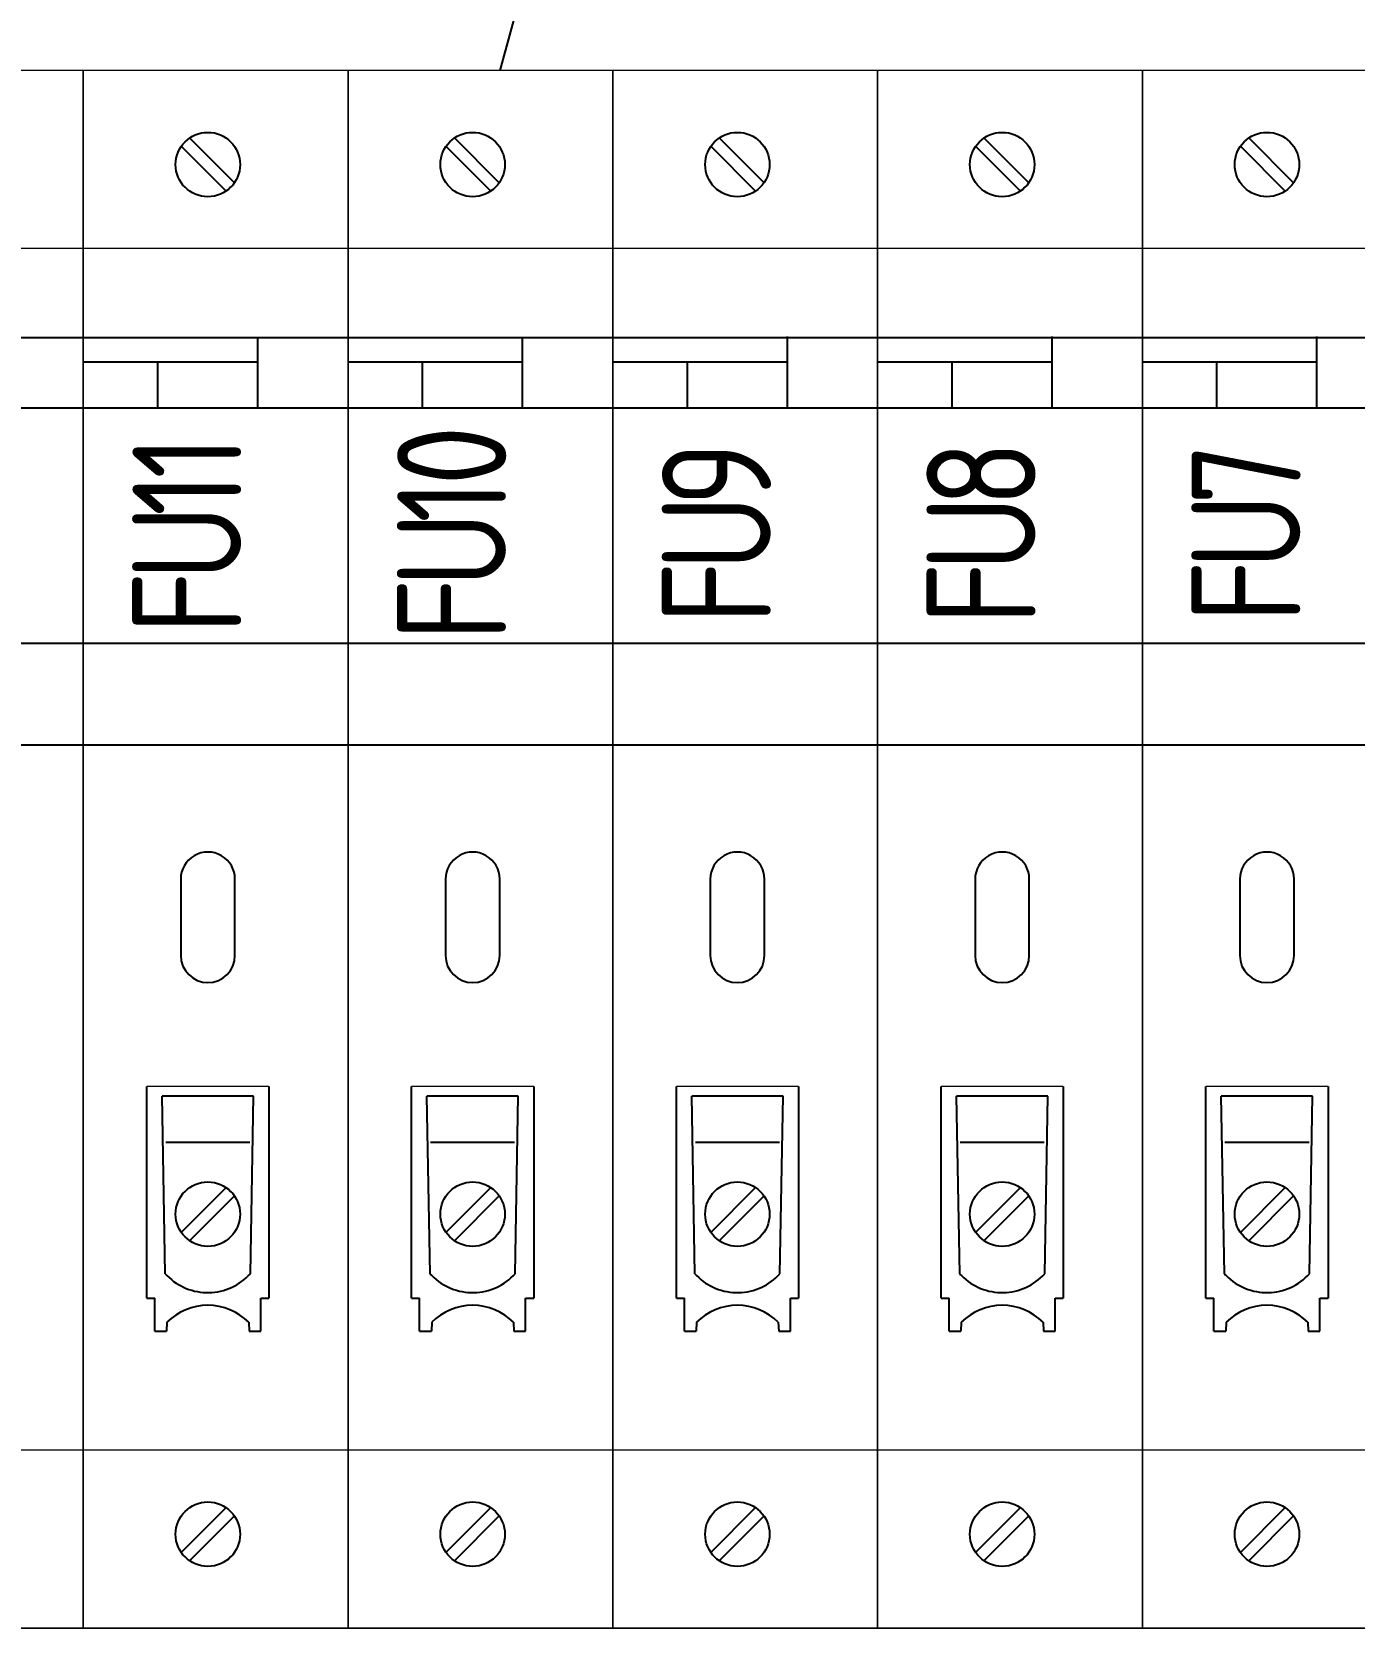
# Model space of a CAD drawing. Header units: millimetres. Extents: x 3520 to 8864, y 403 to 1747.
# Drawn here: x 5632.37 to 5637.47, y 848.76 to 854.91 of the extents above; entities that cross this region are included whole.
import ezdxf
from ezdxf import colors
from ezdxf.entities.mleader import LeaderData, LeaderLine
from ezdxf.math import Vec2, Vec3

# ---------------------------------------------------------------- set-up
doc = ezdxf.new("R2010")
doc.units = ezdxf.units.MM
doc.layers.add('1', color=1, linetype='Continuous')
doc.layers.add('Ссылки', color=6, linetype='Continuous')
doc.layers.add('Стерка', color=7, linetype='Continuous', lineweight=15)
doc.styles.get("Standard").update_dxf_attribs({"font": 'arial.ttf'})
doc.styles.add('ГОСТ В', font='GOST_0.TTF', dxfattribs={"height": 3.5})

# ---------------------------------------------------------------- blocks, each defined once
blk = doc.blocks.new('_None')

msp = doc.modelspace()

# ---------------------------------------------------------------- linework, layer by layer
at = {"color": 7}
for p, q in [((5632.5717, 853.7283, 1518.358), (5631.5517, 853.7283, 1518.358)), ((5633.5917, 853.7283, 1518.358), (5632.5717, 853.7283, 1518.358)), ((5634.6117, 853.7283, 1518.358), (5633.5917, 853.7283, 1518.358)), ((5635.6317, 853.7283, 1518.358), (5634.6117, 853.7283, 1518.358)), ((5636.6517, 853.7283, 1518.358), (5635.6317, 853.7283, 1518.358)), ((5637.6717, 853.7283, 1518.358), (5636.6517, 853.7283, 1518.358)), ((5632.8879, 850.1223, 1518.358), (5632.8758, 850.8065, 1518.358)), ((5633.2154, 850.1223, 1518.358), (5633.2275, 850.8065, 1518.358)), ((5633.9079, 850.1223, 1518.358), (5633.8958, 850.8065, 1518.358)), ((5634.2354, 850.1223, 1518.358), (5634.2475, 850.8065, 1518.358)), ((5634.9279, 850.1223, 1518.358), (5634.9158, 850.8065, 1518.358)), ((5635.2554, 850.1223, 1518.358), (5635.2675, 850.8065, 1518.358)), ((5635.9479, 850.1223, 1518.358), (5635.9358, 850.8065, 1518.358)), ((5636.2754, 850.1223, 1518.358), (5636.2875, 850.8065, 1518.358)), ((5636.9679, 850.1223, 1518.358), (5636.9558, 850.8065, 1518.358)), ((5637.2954, 850.1223, 1518.358), (5637.3075, 850.8065, 1518.358)), ((5632.8475, 849.9016, 1518.358), (5632.8927, 849.9016, 1518.358)), ((5633.2106, 849.9016, 1518.358), (5633.2558, 849.9016, 1518.358)), ((5633.8675, 849.9016, 1518.358), (5633.9127, 849.9016, 1518.358)), ((5634.2306, 849.9016, 1518.358), (5634.2758, 849.9016, 1518.358)), ((5634.8875, 849.9016, 1518.358), (5634.9327, 849.9016, 1518.358)), ((5635.2506, 849.9016, 1518.358), (5635.2958, 849.9016, 1518.358)), ((5635.9075, 849.9016, 1518.358), (5635.9527, 849.9016, 1518.358)), ((5636.2706, 849.9016, 1518.358), (5636.3158, 849.9016, 1518.358)), ((5636.9275, 849.9016, 1518.358), (5636.9727, 849.9016, 1518.358)), ((5637.2906, 849.9016, 1518.358), (5637.3358, 849.9016, 1518.358))]:
    msp.add_line(p, q, dxfattribs=at)
for centre in [(5633.0517, 849.7791, 1518.358), (5634.0717, 849.7791, 1518.358), (5635.0917, 849.7791, 1518.358), (5636.1117, 849.7791, 1518.358), (5637.1317, 849.7791, 1518.358)]:
    msp.add_arc(centre, 0.2222, 44.85319, 135.14672, dxfattribs=at)
at = {"layer": '1', "color": 7}
for p, q in [((5632.9503, 854.4651, 1518.358), (5633.1207, 854.2946, 1518.358)), ((5633.1531, 854.327, 1518.358), (5632.9826, 854.4974, 1518.358)), ((5633.9703, 854.4651, 1518.358), (5634.1407, 854.2946, 1518.358)), ((5634.1731, 854.327, 1518.358), (5634.0026, 854.4974, 1518.358)), ((5634.9903, 854.4651, 1518.358), (5635.1607, 854.2946, 1518.358)), ((5635.1931, 854.327, 1518.358), (5635.0226, 854.4974, 1518.358)), ((5636.0103, 854.4651, 1518.358), (5636.1807, 854.2946, 1518.358)), ((5636.2131, 854.327, 1518.358), (5636.0426, 854.4974, 1518.358)), ((5637.0303, 854.4651, 1518.358), (5637.2007, 854.2946, 1518.358)), ((5637.2331, 854.327, 1518.358), (5637.0626, 854.4974, 1518.358)), ((5633.2443, 853.4593, 1518.358), (5633.2443, 853.7283, 1518.358)), ((5634.2643, 853.4593, 1518.358), (5634.2643, 853.7283, 1518.358)), ((5635.2843, 853.4593, 1518.358), (5635.2843, 853.7338, 1518.358)), ((5636.3043, 853.4593, 1518.358), (5636.3043, 853.7338, 1518.358)), ((5637.3243, 853.4593, 1518.358), (5637.3243, 853.7338, 1518.358)), ((5632.5717, 853.6358, 1518.358), (5633.2443, 853.6358, 1518.358)), ((5632.8589, 853.4595, 1518.358), (5632.8589, 853.6358, 1518.358)), ((5633.5917, 853.6358, 1518.358), (5634.2643, 853.6358, 1518.358)), ((5633.8789, 853.4595, 1518.358), (5633.8789, 853.6358, 1518.358)), ((5634.6117, 853.6358, 1518.358), (5635.2843, 853.6358, 1518.358)), ((5634.8989, 853.4595, 1518.358), (5634.8989, 853.6358, 1518.358)), ((5635.6317, 853.6358, 1518.358), (5636.3043, 853.6358, 1518.358)), ((5635.9189, 853.4595, 1518.358), (5635.9189, 853.6358, 1518.358)), ((5636.6517, 853.6358, 1518.358), (5637.3243, 853.6358, 1518.358)), ((5636.9389, 853.4595, 1518.358), (5636.9389, 853.6358, 1518.358)), ((5631.5517, 853.4593, 1518.358), (5632.5717, 853.4593, 1518.358)), ((5632.5717, 853.4593, 1518.358), (5633.5917, 853.4593, 1518.358)), ((5633.5917, 853.4593, 1518.358), (5634.6117, 853.4593, 1518.358)), ((5634.6117, 853.4593, 1518.358), (5635.6317, 853.4593, 1518.358)), ((5635.6317, 853.4593, 1518.358), (5636.6517, 853.4593, 1518.358)), ((5636.6517, 853.4593, 1518.358), (5637.6717, 853.4593, 1518.358)), ((5632.5717, 852.5511, 1518.358), (5631.5517, 852.5511, 1518.358)), ((5633.5917, 852.5511, 1518.358), (5632.5717, 852.5511, 1518.358)), ((5634.6117, 852.5511, 1518.358), (5633.5917, 852.5511, 1518.358)), ((5635.6317, 852.5511, 1518.358), (5634.6117, 852.5511, 1518.358)), ((5636.6517, 852.5511, 1518.358), (5635.6317, 852.5511, 1518.358)), ((5637.6717, 852.5511, 1518.358), (5636.6517, 852.5511, 1518.358)), ((5632.5717, 852.1591, 1518.358), (5631.5517, 852.1591, 1518.358)), ((5633.5917, 852.1591, 1518.358), (5632.5717, 852.1591, 1518.358)), ((5634.6117, 852.1591, 1518.358), (5633.5917, 852.1591, 1518.358)), ((5635.6317, 852.1591, 1518.358), (5634.6117, 852.1591, 1518.358)), ((5636.6517, 852.1591, 1518.358), (5635.6317, 852.1591, 1518.358)), ((5637.6717, 852.1591, 1518.358), (5636.6517, 852.1591, 1518.358)), ((5632.9471, 851.6429, 1518.358), (5632.9471, 851.3489, 1518.358)), ((5633.1562, 851.3489, 1518.358), (5633.1562, 851.6429, 1518.358)), ((5633.9671, 851.6429, 1518.358), (5633.9671, 851.3489, 1518.358)), ((5634.1762, 851.3489, 1518.358), (5634.1762, 851.6429, 1518.358)), ((5634.9871, 851.6429, 1518.358), (5634.9871, 851.3489, 1518.358)), ((5635.1962, 851.3489, 1518.358), (5635.1962, 851.6429, 1518.358)), ((5636.0071, 851.6429, 1518.358), (5636.0071, 851.3489, 1518.358)), ((5636.2162, 851.3489, 1518.358), (5636.2162, 851.6429, 1518.358)), ((5637.0271, 851.6429, 1518.358), (5637.0271, 851.3489, 1518.358)), ((5637.2362, 851.3489, 1518.358), (5637.2362, 851.6429, 1518.358)), ((5632.8164, 850.029, 1518.358), (5632.8164, 850.8444, 1518.358)), ((5632.8164, 850.029, 1518.358), (5632.8164, 850.8444, 1518.358)), ((5633.2869, 850.8444, 1518.358), (5633.2869, 850.029, 1518.358)), ((5633.8364, 850.029, 1518.358), (5633.8364, 850.8444, 1518.358)), ((5633.8364, 850.029, 1518.358), (5633.8364, 850.8444, 1518.358)), ((5634.3069, 850.8444, 1518.358), (5634.3069, 850.029, 1518.358)), ((5634.8564, 850.029, 1518.358), (5634.8564, 850.8444, 1518.358)), ((5634.8564, 850.029, 1518.358), (5634.8564, 850.8444, 1518.358)), ((5635.3269, 850.8444, 1518.358), (5635.3269, 850.029, 1518.358)), ((5635.8764, 850.029, 1518.358), (5635.8764, 850.8444, 1518.358)), ((5635.8764, 850.029, 1518.358), (5635.8764, 850.8444, 1518.358)), ((5636.3469, 850.8444, 1518.358), (5636.3469, 850.029, 1518.358)), ((5636.8964, 850.029, 1518.358), (5636.8964, 850.8444, 1518.358)), ((5636.8964, 850.029, 1518.358), (5636.8964, 850.8444, 1518.358)), ((5637.3669, 850.8444, 1518.358), (5637.3669, 850.029, 1518.358)), ((5633.2275, 850.8065, 1518.358), (5632.8758, 850.8065, 1518.358)), ((5634.2475, 850.8065, 1518.358), (5633.8958, 850.8065, 1518.358)), ((5635.2675, 850.8065, 1518.358), (5634.9158, 850.8065, 1518.358)), ((5636.2875, 850.8065, 1518.358), (5635.9358, 850.8065, 1518.358)), ((5637.3075, 850.8065, 1518.358), (5636.9558, 850.8065, 1518.358)), ((5632.8897, 850.6301, 1518.358), (5633.2136, 850.6301, 1518.358)), ((5633.9097, 850.6301, 1518.358), (5634.2336, 850.6301, 1518.358)), ((5634.9297, 850.6301, 1518.358), (5635.2536, 850.6301, 1518.358)), ((5635.9497, 850.6301, 1518.358), (5636.2736, 850.6301, 1518.358)), ((5636.9697, 850.6301, 1518.358), (5637.2936, 850.6301, 1518.358)), ((5632.9503, 850.2834, 1518.358), (5633.1207, 850.4538, 1518.358)), ((5633.9703, 850.2834, 1518.358), (5634.1407, 850.4538, 1518.358)), ((5634.9903, 850.2834, 1518.358), (5635.1607, 850.4538, 1518.358)), ((5636.0103, 850.2834, 1518.358), (5636.1807, 850.4538, 1518.358)), ((5637.0303, 850.2834, 1518.358), (5637.2007, 850.4538, 1518.358)), ((5633.153, 850.4215, 1518.358), (5632.9826, 850.251, 1518.358)), ((5634.173, 850.4215, 1518.358), (5634.0026, 850.251, 1518.358)), ((5635.193, 850.4215, 1518.358), (5635.0226, 850.251, 1518.358)), ((5636.213, 850.4215, 1518.358), (5636.0426, 850.251, 1518.358)), ((5637.233, 850.4215, 1518.358), (5637.0626, 850.251, 1518.358)), ((5632.8164, 850.029, 1518.358), (5632.8475, 850.029, 1518.358)), ((5632.8475, 849.9016, 1518.358), (5632.8475, 850.029, 1518.358)), ((5633.2558, 850.029, 1518.358), (5633.2869, 850.029, 1518.358)), ((5633.2558, 849.9016, 1518.358), (5633.2558, 850.029, 1518.358)), ((5633.8364, 850.029, 1518.358), (5633.8675, 850.029, 1518.358)), ((5633.8675, 849.9016, 1518.358), (5633.8675, 850.029, 1518.358)), ((5634.2758, 850.029, 1518.358), (5634.3069, 850.029, 1518.358)), ((5634.2758, 849.9016, 1518.358), (5634.2758, 850.029, 1518.358)), ((5634.8564, 850.029, 1518.358), (5634.8875, 850.029, 1518.358)), ((5634.8875, 849.9016, 1518.358), (5634.8875, 850.029, 1518.358)), ((5635.2958, 850.029, 1518.358), (5635.3269, 850.029, 1518.358)), ((5635.2958, 849.9016, 1518.358), (5635.2958, 850.029, 1518.358)), ((5635.8764, 850.029, 1518.358), (5635.9075, 850.029, 1518.358)), ((5635.9075, 849.9016, 1518.358), (5635.9075, 850.029, 1518.358)), ((5636.3158, 850.029, 1518.358), (5636.3469, 850.029, 1518.358)), ((5636.3158, 849.9016, 1518.358), (5636.3158, 850.029, 1518.358)), ((5636.8964, 850.029, 1518.358), (5636.9275, 850.029, 1518.358)), ((5636.9275, 849.9016, 1518.358), (5636.9275, 850.029, 1518.358)), ((5637.3358, 850.029, 1518.358), (5637.3669, 850.029, 1518.358)), ((5637.3358, 849.9016, 1518.358), (5637.3358, 850.029, 1518.358)), ((5632.8942, 849.9358, 1518.358), (5632.8927, 849.9016, 1518.358)), ((5633.2091, 849.9358, 1518.358), (5633.2106, 849.9016, 1518.358)), ((5633.9142, 849.9358, 1518.358), (5633.9127, 849.9016, 1518.358)), ((5634.2291, 849.9358, 1518.358), (5634.2306, 849.9016, 1518.358)), ((5634.9342, 849.9358, 1518.358), (5634.9327, 849.9016, 1518.358)), ((5635.2491, 849.9358, 1518.358), (5635.2506, 849.9016, 1518.358)), ((5635.9542, 849.9358, 1518.358), (5635.9527, 849.9016, 1518.358)), ((5636.2691, 849.9358, 1518.358), (5636.2706, 849.9016, 1518.358)), ((5636.9742, 849.9358, 1518.358), (5636.9727, 849.9016, 1518.358)), ((5637.2891, 849.9358, 1518.358), (5637.2906, 849.9016, 1518.358)), ((5632.9503, 849.0503, 1518.358), (5633.1207, 849.2207, 1518.358)), ((5633.9703, 849.0503, 1518.358), (5634.1407, 849.2207, 1518.358)), ((5634.9903, 849.0503, 1518.358), (5635.1607, 849.2207, 1518.358)), ((5636.0103, 849.0503, 1518.358), (5636.1807, 849.2207, 1518.358)), ((5637.0303, 849.0503, 1518.358), (5637.2007, 849.2207, 1518.358)), ((5633.153, 849.1884, 1518.358), (5632.9826, 849.0179, 1518.358)), ((5634.173, 849.1884, 1518.358), (5634.0026, 849.0179, 1518.358)), ((5635.193, 849.1884, 1518.358), (5635.0226, 849.0179, 1518.358)), ((5636.213, 849.1884, 1518.358), (5636.0426, 849.0179, 1518.358)), ((5637.233, 849.1884, 1518.358), (5637.0626, 849.0179, 1518.358))]:
    msp.add_line(p, q, dxfattribs=at)
for centre in [(5633.0517, 854.396, 1518.358), (5634.0717, 854.396, 1518.358), (5635.0917, 854.396, 1518.358), (5636.1117, 854.396, 1518.358), (5637.1317, 854.396, 1518.358), (5633.0517, 850.3524, 1518.358), (5634.0717, 850.3524, 1518.358), (5635.0917, 850.3524, 1518.358), (5636.1117, 850.3524, 1518.358), (5637.1317, 850.3524, 1518.358), (5633.0517, 849.1193, 1518.358), (5634.0717, 849.1193, 1518.358), (5635.0917, 849.1193, 1518.358), (5636.1117, 849.1193, 1518.358), (5637.1317, 849.1193, 1518.358)]:
    msp.add_circle(centre, 0.1241, dxfattribs=at)
for centre, radius, start, end in [((5633.0517, 851.6429, 1518.358), 0.1045, 359.99995, 179.99995), ((5634.0717, 851.6429, 1518.358), 0.1045, 359.99995, 179.99995), ((5635.0917, 851.6429, 1518.358), 0.1045, 359.99995, 179.99995), ((5636.1117, 851.6429, 1518.358), 0.1045, 359.99995, 179.99995), ((5637.1317, 851.6429, 1518.358), 0.1045, 359.99995, 179.99995), ((5633.0517, 851.3489, 1518.358), 0.1045, 179.99995, 359.99995), ((5634.0717, 851.3489, 1518.358), 0.1045, 179.99995, 359.99995), ((5635.0917, 851.3489, 1518.358), 0.1045, 179.99995, 359.99995), ((5636.1117, 851.3489, 1518.358), 0.1045, 179.99995, 359.99995), ((5637.1317, 851.3489, 1518.358), 0.1045, 179.99995, 359.99995), ((5633.0517, 850.2724, 1518.358), 0.2222, 222.51079, 224.90436), ((5633.0517, 850.2724, 1518.358), 0.2222, 224.90436, 317.48912), ((5634.0717, 850.2724, 1518.358), 0.2222, 222.51079, 224.90436), ((5634.0717, 850.2724, 1518.358), 0.2222, 224.90436, 317.48912), ((5635.0917, 850.2724, 1518.358), 0.2222, 222.51079, 224.90436), ((5635.0917, 850.2724, 1518.358), 0.2222, 224.90436, 317.48912), ((5636.1117, 850.2724, 1518.358), 0.2222, 222.51079, 224.90436), ((5636.1117, 850.2724, 1518.358), 0.2222, 224.90436, 317.48912), ((5637.1317, 850.2724, 1518.358), 0.2222, 222.51079, 224.90436), ((5637.1317, 850.2724, 1518.358), 0.2222, 224.90436, 317.48912)]:
    msp.add_arc(centre, radius, start, end, dxfattribs=at)
at = {"layer": 'Стерка', "color": 7}
for p, q in [((5632.5717, 854.7577, 1518.358), (5631.5517, 854.7577, 1518.358)), ((5633.5917, 854.7577, 1518.358), (5632.5717, 854.7577, 1518.358)), ((5632.5717, 854.7577, 1518.358), (5632.5717, 848.7577, 1518.358)), ((5632.5717, 854.7577, 1518.358), (5632.5717, 848.7577, 1518.358)), ((5632.5717, 848.7577, 1518.358), (5632.5717, 854.7577, 1518.358)), ((5632.5717, 848.7577, 1518.358), (5632.5717, 854.7577, 1518.358)), ((5632.5717, 854.7577, 1518.358), (5632.5717, 848.7577, 1518.358)), ((5632.5717, 854.7577, 1518.358), (5632.5717, 848.7577, 1518.358)), ((5632.5717, 854.7577, 1518.358), (5632.5717, 848.7666, 1518.358)), ((5632.5717, 848.8024, 1518.358), (5632.5717, 854.7577, 1518.358)), ((5632.5717, 854.7577, 1518.358), (5632.5717, 848.7577, 1518.358)), ((5632.5717, 854.7577, 1518.358), (5632.5717, 848.7577, 1518.358)), ((5632.5717, 848.7577, 1518.358), (5632.5717, 854.7577, 1518.358)), ((5632.5717, 848.7577, 1518.358), (5632.5717, 854.7577, 1518.358)), ((5632.5717, 854.7577, 1518.358), (5632.5717, 848.7577, 1518.358)), ((5632.5717, 848.7577, 1518.358), (5632.5717, 854.7577, 1518.358)), ((5632.5717, 848.7577, 1518.358), (5632.5717, 854.7577, 1518.358)), ((5632.5717, 854.7577, 1518.358), (5632.5717, 848.7577, 1518.358)), ((5634.6117, 854.7577, 1518.358), (5633.5917, 854.7577, 1518.358)), ((5633.5917, 854.7577, 1518.358), (5633.5917, 848.7577, 1518.358)), ((5633.5917, 854.7577, 1518.358), (5633.5917, 848.7577, 1518.358)), ((5633.5917, 848.7577, 1518.358), (5633.5917, 854.7577, 1518.358)), ((5633.5917, 848.7577, 1518.358), (5633.5917, 854.7577, 1518.358)), ((5633.5917, 854.7577, 1518.358), (5633.5917, 848.7577, 1518.358)), ((5633.5917, 854.7577, 1518.358), (5633.5917, 848.7577, 1518.358)), ((5633.5917, 854.7577, 1518.358), (5633.5917, 848.7666, 1518.358)), ((5633.5917, 848.8024, 1518.358), (5633.5917, 854.7577, 1518.358)), ((5633.5917, 854.7577, 1518.358), (5633.5917, 848.7577, 1518.358)), ((5633.5917, 854.7577, 1518.358), (5633.5917, 848.7577, 1518.358)), ((5633.5917, 848.7577, 1518.358), (5633.5917, 854.7577, 1518.358)), ((5633.5917, 848.7577, 1518.358), (5633.5917, 854.7577, 1518.358)), ((5633.5917, 854.7577, 1518.358), (5633.5917, 848.7577, 1518.358)), ((5633.5917, 848.7577, 1518.358), (5633.5917, 854.7577, 1518.358)), ((5633.5917, 848.7577, 1518.358), (5633.5917, 854.7577, 1518.358)), ((5633.5917, 854.7577, 1518.358), (5633.5917, 848.7577, 1518.358)), ((5635.5275, 854.7577, 1518.358), (5634.6117, 854.7577, 1518.358)), ((5634.6117, 854.7577, 1518.358), (5634.6117, 848.7577, 1518.358)), ((5634.6117, 854.7577, 1518.358), (5634.6117, 848.7577, 1518.358)), ((5634.6117, 848.7577, 1518.358), (5634.6117, 854.7577, 1518.358)), ((5634.6117, 848.7577, 1518.358), (5634.6117, 854.7577, 1518.358)), ((5634.6117, 854.7577, 1518.358), (5634.6117, 848.7577, 1518.358)), ((5634.6117, 854.7577, 1518.358), (5634.6117, 848.7577, 1518.358)), ((5634.6117, 854.7577, 1518.358), (5634.6117, 848.7666, 1518.358)), ((5634.6117, 848.8024, 1518.358), (5634.6117, 854.7577, 1518.358)), ((5634.6117, 854.7577, 1518.358), (5634.6117, 848.7577, 1518.358)), ((5634.6117, 854.7577, 1518.358), (5634.6117, 848.7577, 1518.358)), ((5634.6117, 848.7577, 1518.358), (5634.6117, 854.7577, 1518.358)), ((5634.6117, 848.7577, 1518.358), (5634.6117, 854.7577, 1518.358)), ((5634.6117, 854.7577, 1518.358), (5634.6117, 848.7577, 1518.358)), ((5634.6117, 848.7577, 1518.358), (5634.6117, 854.7577, 1518.358)), ((5634.6117, 848.7577, 1518.358), (5634.6117, 854.7577, 1518.358)), ((5634.6117, 854.7577, 1518.358), (5634.6117, 848.7577, 1518.358)), ((5636.5475, 854.7577, 1518.358), (5635.5275, 854.7577, 1518.358)), ((5635.6317, 848.7577, 1518.358), (5635.6317, 854.7577, 1518.358)), ((5635.6317, 854.7577, 1518.358), (5635.6317, 848.7577, 1518.358)), ((5635.6317, 854.7577, 1518.358), (5635.6317, 848.7577, 1518.358)), ((5635.6317, 848.7577, 1518.358), (5635.6317, 854.7577, 1518.358)), ((5635.6317, 848.7577, 1518.358), (5635.6317, 854.7577, 1518.358)), ((5635.6317, 854.7577, 1518.358), (5635.6317, 848.7577, 1518.358)), ((5635.6317, 848.7577, 1518.358), (5635.6317, 854.7577, 1518.358)), ((5635.6317, 848.7577, 1518.358), (5635.6317, 854.7577, 1518.358)), ((5635.6317, 854.7577, 1518.358), (5635.6317, 848.7577, 1518.358)), ((5637.5675, 854.7577, 1518.358), (5636.5475, 854.7577, 1518.358)), ((5636.6517, 848.7577, 1518.358), (5636.6517, 854.7577, 1518.358)), ((5636.6517, 854.7577, 1518.358), (5636.6517, 848.7577, 1518.358)), ((5636.6517, 854.7577, 1518.358), (5636.6517, 848.7577, 1518.358)), ((5636.6517, 848.7577, 1518.358), (5636.6517, 854.7577, 1518.358)), ((5636.6517, 848.7577, 1518.358), (5636.6517, 854.7577, 1518.358)), ((5636.6517, 854.7577, 1518.358), (5636.6517, 848.7577, 1518.358)), ((5636.6517, 848.7577, 1518.358), (5636.6517, 854.7577, 1518.358)), ((5636.6517, 848.7577, 1518.358), (5636.6517, 854.7577, 1518.358)), ((5636.6517, 854.7577, 1518.358), (5636.6517, 848.7577, 1518.358)), ((5632.5717, 854.5024, 1518.358), (5632.5717, 849.1024, 1518.358)), ((5632.5717, 854.5024, 1518.358), (5632.5717, 849.1024, 1518.358)), ((5632.5717, 854.4934, 1518.358), (5632.5717, 849.0934, 1518.358)), ((5632.5717, 854.4934, 1518.358), (5632.5717, 849.0934, 1518.358)), ((5632.5717, 854.4666, 1518.358), (5632.5717, 849.0666, 1518.358)), ((5632.5717, 854.4666, 1518.358), (5632.5717, 849.0666, 1518.358)), ((5632.5717, 854.4577, 1518.358), (5632.5717, 849.0577, 1518.358)), ((5632.5717, 854.4577, 1518.358), (5632.5717, 849.0577, 1518.358)), ((5633.5917, 854.5024, 1518.358), (5633.5917, 849.1024, 1518.358)), ((5633.5917, 854.5024, 1518.358), (5633.5917, 849.1024, 1518.358)), ((5633.5917, 854.4934, 1518.358), (5633.5917, 849.0934, 1518.358)), ((5633.5917, 854.4934, 1518.358), (5633.5917, 849.0934, 1518.358)), ((5633.5917, 854.4666, 1518.358), (5633.5917, 849.0666, 1518.358)), ((5633.5917, 854.4666, 1518.358), (5633.5917, 849.0666, 1518.358)), ((5633.5917, 854.4577, 1518.358), (5633.5917, 849.0577, 1518.358)), ((5633.5917, 854.4577, 1518.358), (5633.5917, 849.0577, 1518.358)), ((5634.6117, 854.5024, 1518.358), (5634.6117, 849.1024, 1518.358)), ((5634.6117, 854.5024, 1518.358), (5634.6117, 849.1024, 1518.358)), ((5634.6117, 854.4934, 1518.358), (5634.6117, 849.0934, 1518.358)), ((5634.6117, 854.4934, 1518.358), (5634.6117, 849.0934, 1518.358)), ((5634.6117, 854.4666, 1518.358), (5634.6117, 849.0666, 1518.358)), ((5634.6117, 854.4666, 1518.358), (5634.6117, 849.0666, 1518.358)), ((5634.6117, 854.4577, 1518.358), (5634.6117, 849.0577, 1518.358)), ((5634.6117, 854.4577, 1518.358), (5634.6117, 849.0577, 1518.358)), ((5632.5717, 854.3224, 1518.358), (5632.5717, 849.2824, 1518.358)), ((5632.5717, 854.3224, 1518.358), (5632.5717, 849.2824, 1518.358)), ((5633.5917, 854.3224, 1518.358), (5633.5917, 849.2824, 1518.358)), ((5633.5917, 854.3224, 1518.358), (5633.5917, 849.2824, 1518.358)), ((5634.6117, 854.3224, 1518.358), (5634.6117, 849.2824, 1518.358)), ((5634.6117, 854.3224, 1518.358), (5634.6117, 849.2824, 1518.358)), ((5632.5717, 854.2866, 1518.358), (5632.5717, 849.2466, 1518.358)), ((5632.5717, 854.2866, 1518.358), (5632.5717, 849.2466, 1518.358)), ((5633.5917, 854.2866, 1518.358), (5633.5917, 849.2466, 1518.358)), ((5633.5917, 854.2866, 1518.358), (5633.5917, 849.2466, 1518.358)), ((5634.6117, 854.2866, 1518.358), (5634.6117, 849.2466, 1518.358)), ((5634.6117, 854.2866, 1518.358), (5634.6117, 849.2466, 1518.358)), ((5632.5717, 854.0724, 1518.358), (5631.5517, 854.0724, 1518.358)), ((5633.5917, 854.0724, 1518.358), (5632.5717, 854.0724, 1518.358)), ((5634.6117, 854.0724, 1518.358), (5633.5917, 854.0724, 1518.358)), ((5635.6317, 854.0724, 1518.358), (5634.6117, 854.0724, 1518.358)), ((5636.6517, 854.0724, 1518.358), (5635.6317, 854.0724, 1518.358)), ((5637.6717, 854.0724, 1518.358), (5636.6517, 854.0724, 1518.358)), ((5632.5717, 853.9024, 1518.358), (5632.5717, 849.7024, 1518.358)), ((5632.5717, 853.9024, 1518.358), (5632.5717, 849.7024, 1518.358)), ((5632.5717, 853.8934, 1518.358), (5632.5717, 849.6934, 1518.358)), ((5632.5717, 853.8934, 1518.358), (5632.5717, 849.6934, 1518.358)), ((5632.5717, 853.8934, 1518.358), (5632.5717, 849.6934, 1518.358)), ((5633.5917, 853.9024, 1518.358), (5633.5917, 849.7024, 1518.358)), ((5633.5917, 853.9024, 1518.358), (5633.5917, 849.7024, 1518.358)), ((5633.5917, 853.8934, 1518.358), (5633.5917, 849.6934, 1518.358)), ((5633.5917, 853.8934, 1518.358), (5633.5917, 849.6934, 1518.358)), ((5633.5917, 853.8934, 1518.358), (5633.5917, 849.6934, 1518.358)), ((5634.6117, 853.9024, 1518.358), (5634.6117, 849.7024, 1518.358)), ((5634.6117, 853.9024, 1518.358), (5634.6117, 849.7024, 1518.358)), ((5634.6117, 853.8934, 1518.358), (5634.6117, 849.6934, 1518.358)), ((5634.6117, 853.8934, 1518.358), (5634.6117, 849.6934, 1518.358)), ((5634.6117, 853.8934, 1518.358), (5634.6117, 849.6934, 1518.358)), ((5632.5717, 853.8666, 1518.358), (5632.5717, 849.6666, 1518.358)), ((5632.5717, 853.8666, 1518.358), (5632.5717, 849.6666, 1518.358)), ((5632.5717, 853.8577, 1518.358), (5632.5717, 849.6577, 1518.358)), ((5632.5717, 853.8577, 1518.358), (5632.5717, 849.6577, 1518.358)), ((5632.5717, 853.8577, 1518.358), (5632.5717, 849.6577, 1518.358)), ((5633.5917, 853.8666, 1518.358), (5633.5917, 849.6666, 1518.358)), ((5633.5917, 853.8666, 1518.358), (5633.5917, 849.6666, 1518.358)), ((5633.5917, 853.8577, 1518.358), (5633.5917, 849.6577, 1518.358)), ((5633.5917, 853.8577, 1518.358), (5633.5917, 849.6577, 1518.358)), ((5633.5917, 853.8577, 1518.358), (5633.5917, 849.6577, 1518.358)), ((5634.6117, 853.8666, 1518.358), (5634.6117, 849.6666, 1518.358)), ((5634.6117, 853.8666, 1518.358), (5634.6117, 849.6666, 1518.358)), ((5634.6117, 853.8577, 1518.358), (5634.6117, 849.6577, 1518.358)), ((5634.6117, 853.8577, 1518.358), (5634.6117, 849.6577, 1518.358)), ((5634.6117, 853.8577, 1518.358), (5634.6117, 849.6577, 1518.358)), ((5632.5717, 849.1024, 1518.358), (5632.5717, 853.3024, 1518.358)), ((5632.5717, 849.1024, 1518.358), (5632.5717, 853.3024, 1518.358)), ((5632.5717, 849.0934, 1518.358), (5632.5717, 853.2934, 1518.358)), ((5632.5717, 849.0934, 1518.358), (5632.5717, 853.2934, 1518.358)), ((5632.5717, 849.0934, 1518.358), (5632.5717, 853.2934, 1518.358)), ((5633.5917, 849.1024, 1518.358), (5633.5917, 853.3024, 1518.358)), ((5633.5917, 849.1024, 1518.358), (5633.5917, 853.3024, 1518.358)), ((5633.5917, 849.0934, 1518.358), (5633.5917, 853.2934, 1518.358)), ((5633.5917, 849.0934, 1518.358), (5633.5917, 853.2934, 1518.358)), ((5633.5917, 849.0934, 1518.358), (5633.5917, 853.2934, 1518.358)), ((5634.6117, 849.1024, 1518.358), (5634.6117, 853.3024, 1518.358)), ((5634.6117, 849.1024, 1518.358), (5634.6117, 853.3024, 1518.358)), ((5634.6117, 849.0934, 1518.358), (5634.6117, 853.2934, 1518.358)), ((5634.6117, 849.0934, 1518.358), (5634.6117, 853.2934, 1518.358)), ((5634.6117, 849.0934, 1518.358), (5634.6117, 853.2934, 1518.358)), ((5632.5717, 849.0666, 1518.358), (5632.5717, 853.2666, 1518.358)), ((5632.5717, 849.0666, 1518.358), (5632.5717, 853.2666, 1518.358)), ((5632.5717, 849.0577, 1518.358), (5632.5717, 853.2577, 1518.358)), ((5632.5717, 849.0577, 1518.358), (5632.5717, 853.2577, 1518.358)), ((5632.5717, 849.0577, 1518.358), (5632.5717, 853.2577, 1518.358)), ((5633.5917, 849.0666, 1518.358), (5633.5917, 853.2666, 1518.358)), ((5633.5917, 849.0666, 1518.358), (5633.5917, 853.2666, 1518.358)), ((5633.5917, 849.0577, 1518.358), (5633.5917, 853.2577, 1518.358)), ((5633.5917, 849.0577, 1518.358), (5633.5917, 853.2577, 1518.358)), ((5633.5917, 849.0577, 1518.358), (5633.5917, 853.2577, 1518.358)), ((5634.6117, 849.0666, 1518.358), (5634.6117, 853.2666, 1518.358)), ((5634.6117, 849.0666, 1518.358), (5634.6117, 853.2666, 1518.358)), ((5634.6117, 849.0577, 1518.358), (5634.6117, 853.2577, 1518.358)), ((5634.6117, 849.0577, 1518.358), (5634.6117, 853.2577, 1518.358)), ((5634.6117, 849.0577, 1518.358), (5634.6117, 853.2577, 1518.358)), ((5632.5717, 851.2024, 1518.358), (5632.5717, 852.4024, 1518.358)), ((5632.5717, 851.2024, 1518.358), (5632.5717, 852.4024, 1518.358)), ((5632.5717, 851.1934, 1518.358), (5632.5717, 852.3934, 1518.358)), ((5632.5717, 851.1934, 1518.358), (5632.5717, 852.3934, 1518.358)), ((5632.5717, 851.1934, 1518.358), (5632.5717, 852.3934, 1518.358)), ((5632.5717, 851.1666, 1518.358), (5632.5717, 852.3666, 1518.358)), ((5632.5717, 851.1666, 1518.358), (5632.5717, 852.3666, 1518.358)), ((5632.5717, 851.1577, 1518.358), (5632.5717, 852.3577, 1518.358)), ((5632.5717, 851.1577, 1518.358), (5632.5717, 852.3577, 1518.358)), ((5632.5717, 851.1577, 1518.358), (5632.5717, 852.3577, 1518.358)), ((5633.5917, 851.2024, 1518.358), (5633.5917, 852.4024, 1518.358)), ((5633.5917, 851.2024, 1518.358), (5633.5917, 852.4024, 1518.358)), ((5633.5917, 851.1934, 1518.358), (5633.5917, 852.3934, 1518.358)), ((5633.5917, 851.1934, 1518.358), (5633.5917, 852.3934, 1518.358)), ((5633.5917, 851.1934, 1518.358), (5633.5917, 852.3934, 1518.358)), ((5633.5917, 851.1666, 1518.358), (5633.5917, 852.3666, 1518.358)), ((5633.5917, 851.1666, 1518.358), (5633.5917, 852.3666, 1518.358)), ((5633.5917, 851.1577, 1518.358), (5633.5917, 852.3577, 1518.358)), ((5633.5917, 851.1577, 1518.358), (5633.5917, 852.3577, 1518.358)), ((5633.5917, 851.1577, 1518.358), (5633.5917, 852.3577, 1518.358)), ((5634.6117, 851.2024, 1518.358), (5634.6117, 852.4024, 1518.358)), ((5634.6117, 851.2024, 1518.358), (5634.6117, 852.4024, 1518.358)), ((5634.6117, 851.1934, 1518.358), (5634.6117, 852.3934, 1518.358)), ((5634.6117, 851.1934, 1518.358), (5634.6117, 852.3934, 1518.358)), ((5634.6117, 851.1934, 1518.358), (5634.6117, 852.3934, 1518.358)), ((5634.6117, 851.1666, 1518.358), (5634.6117, 852.3666, 1518.358)), ((5634.6117, 851.1666, 1518.358), (5634.6117, 852.3666, 1518.358)), ((5634.6117, 851.1577, 1518.358), (5634.6117, 852.3577, 1518.358)), ((5634.6117, 851.1577, 1518.358), (5634.6117, 852.3577, 1518.358)), ((5634.6117, 851.1577, 1518.358), (5634.6117, 852.3577, 1518.358)), ((5632.5717, 851.8024, 1518.358), (5632.5717, 850.6024, 1518.358)), ((5632.5717, 851.8024, 1518.358), (5632.5717, 850.6024, 1518.358)), ((5633.5917, 851.8024, 1518.358), (5633.5917, 850.6024, 1518.358)), ((5633.5917, 851.8024, 1518.358), (5633.5917, 850.6024, 1518.358)), ((5634.6117, 851.8024, 1518.358), (5634.6117, 850.6024, 1518.358)), ((5634.6117, 851.8024, 1518.358), (5634.6117, 850.6024, 1518.358)), ((5632.5717, 851.7934, 1518.358), (5632.5717, 850.5934, 1518.358)), ((5632.5717, 851.7934, 1518.358), (5632.5717, 850.5934, 1518.358)), ((5632.5717, 851.7934, 1518.358), (5632.5717, 850.5934, 1518.358)), ((5632.5717, 851.7666, 1518.358), (5632.5717, 850.5666, 1518.358)), ((5632.5717, 851.7666, 1518.358), (5632.5717, 850.5666, 1518.358)), ((5632.5717, 851.7577, 1518.358), (5632.5717, 850.5577, 1518.358)), ((5632.5717, 851.7577, 1518.358), (5632.5717, 850.5577, 1518.358)), ((5632.5717, 851.7577, 1518.358), (5632.5717, 850.5577, 1518.358)), ((5633.5917, 851.7934, 1518.358), (5633.5917, 850.5934, 1518.358)), ((5633.5917, 851.7934, 1518.358), (5633.5917, 850.5934, 1518.358)), ((5633.5917, 851.7934, 1518.358), (5633.5917, 850.5934, 1518.358)), ((5633.5917, 851.7666, 1518.358), (5633.5917, 850.5666, 1518.358)), ((5633.5917, 851.7666, 1518.358), (5633.5917, 850.5666, 1518.358)), ((5633.5917, 851.7577, 1518.358), (5633.5917, 850.5577, 1518.358)), ((5633.5917, 851.7577, 1518.358), (5633.5917, 850.5577, 1518.358)), ((5633.5917, 851.7577, 1518.358), (5633.5917, 850.5577, 1518.358)), ((5634.6117, 851.7934, 1518.358), (5634.6117, 850.5934, 1518.358)), ((5634.6117, 851.7934, 1518.358), (5634.6117, 850.5934, 1518.358)), ((5634.6117, 851.7934, 1518.358), (5634.6117, 850.5934, 1518.358)), ((5634.6117, 851.7666, 1518.358), (5634.6117, 850.5666, 1518.358)), ((5634.6117, 851.7666, 1518.358), (5634.6117, 850.5666, 1518.358)), ((5634.6117, 851.7577, 1518.358), (5634.6117, 850.5577, 1518.358)), ((5634.6117, 851.7577, 1518.358), (5634.6117, 850.5577, 1518.358)), ((5634.6117, 851.7577, 1518.358), (5634.6117, 850.5577, 1518.358)), ((5633.2869, 850.8444, 1518.358), (5632.8164, 850.8444, 1518.358)), ((5634.3069, 850.8444, 1518.358), (5633.8364, 850.8444, 1518.358)), ((5635.3269, 850.8444, 1518.358), (5634.8564, 850.8444, 1518.358)), ((5636.3469, 850.8444, 1518.358), (5635.8764, 850.8444, 1518.358)), ((5637.3669, 850.8444, 1518.358), (5636.8964, 850.8444, 1518.358)), ((5632.5717, 849.4429, 1518.358), (5631.5517, 849.4429, 1518.358)), ((5633.5917, 849.4429, 1518.358), (5632.5717, 849.4429, 1518.358)), ((5634.6117, 849.4429, 1518.358), (5633.5917, 849.4429, 1518.358)), ((5635.6317, 849.4429, 1518.358), (5634.6117, 849.4429, 1518.358)), ((5636.6517, 849.4429, 1518.358), (5635.6317, 849.4429, 1518.358)), ((5637.6717, 849.4429, 1518.358), (5636.6517, 849.4429, 1518.358)), ((5631.5517, 848.7577, 1518.358), (5632.5717, 848.7577, 1518.358)), ((5632.5717, 848.7577, 1518.358), (5631.5517, 848.7577, 1518.358)), ((5632.5717, 848.7577, 1518.358), (5633.5917, 848.7577, 1518.358)), ((5633.5917, 848.7577, 1518.358), (5632.5717, 848.7577, 1518.358)), ((5633.5917, 848.7577, 1518.358), (5634.6117, 848.7577, 1518.358)), ((5634.6117, 848.7577, 1518.358), (5633.5917, 848.7577, 1518.358)), ((5634.6117, 848.7577, 1518.358), (5635.6317, 848.7577, 1518.358)), ((5635.6317, 848.7577, 1518.358), (5634.6117, 848.7577, 1518.358)), ((5635.6317, 848.7577, 1518.358), (5636.6517, 848.7577, 1518.358)), ((5636.6517, 848.7577, 1518.358), (5635.6317, 848.7577, 1518.358)), ((5636.6517, 848.7577, 1518.358), (5637.6717, 848.7577, 1518.358)), ((5637.6717, 848.7577, 1518.358), (5636.6517, 848.7577, 1518.358))]:
    msp.add_line(p, q, dxfattribs=at)

# ---------------------------------------------------------------- texts
at = {"lineweight": 20, "char_height": 0.42, "width": 4.046841, "attachment_point": 8, "rotation": 89.99995, "style": 'ГОСТ В'}
for s, insert in [('{\\T0.75;FU10}', (5634.2011, 852.9583, 1518.358)), ('{\\T0.75;FU11}', (5633.1811, 852.9583, 1518.358)), ('{\\T0.75;FU9}', (5635.2211, 852.9583, 1518.358)), ('{\\T0.75;FU8}', (5636.2411, 852.9583, 1518.358)), ('{\\T0.75;FU7}', (5637.2611, 852.9583, 1518.358))]:
    msp.add_mtext(s, dxfattribs=dict(at, insert=insert))

# ---------------------------------------------------------------- leaders
at = {"layer": 'Ссылки'}
ml = msp.add_multileader_mtext('Standard', dxfattribs=at)
ml.set_content('6', color=256)
ml.set_leader_properties()
ml.set_arrow_properties(name='NONE')
ml.build(insert=Vec2(0, 0))
ml.multileader.update_dxf_attribs({"text_right_attachment_type": 6, "dogleg_length": 0, "arrow_head_size": 1.2, "scale": 0.5})
ctx = ml.context
ctx.base_point, ctx.scale, ctx.char_height, ctx.arrow_head_size, ctx.landing_gap_size, ctx.plane_origin = Vec3(5631.8101, 858.585, 1518.358), 0.5, 1.2, 1.2, 1.2, Vec3(5673.8911, 853.9907, 1518.358)
ctx.right_attachment, ctx.text_align_type = 6, 2
notes = []
notes.append((ctx, [(0, (1, 1, 0), (5635.0024, 857.7552, 1518.358), (-1, 0), 0, [(0, [(5634.1775, 854.7577, 1518.358)], 0, [])])]))
ctx.mtext.insert, ctx.mtext.alignment, ctx.mtext.flow_direction = Vec3(5633.8024, 859.1952, 1518.358), 3, 5
for ctx, leaders in notes:
    for number, flags, end, landing, length, lines in leaders:
        leader = LeaderData()
        leader.index, (leader.has_last_leader_line, leader.has_dogleg_vector, leader.attachment_direction) = number, flags
        leader.last_leader_point, leader.dogleg_vector, leader.dogleg_length = Vec3(end), Vec3(landing), length
        for number, points, colour, breaks in lines:
            line = LeaderLine()
            line.index, line.vertices, line.color, line.breaks = number, Vec3.list(points), colors.encode_raw_color(colour), breaks
            leader.lines.append(line)
        ctx.leaders.append(leader)

doc.saveas('drawing.dxf')
